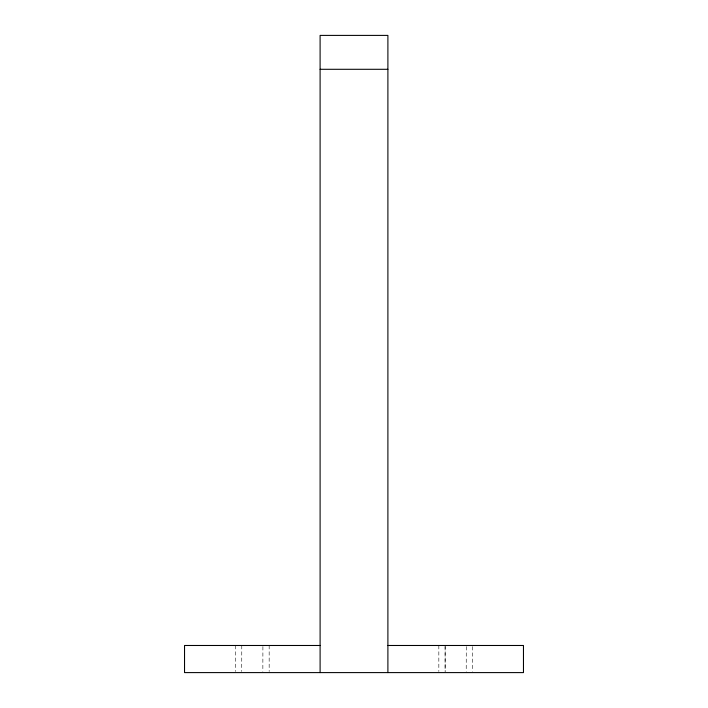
<?xml version="1.0" encoding="UTF-8"?>
<svg xmlns="http://www.w3.org/2000/svg" width="708" height="708" viewBox="0 0 708 708"><rect width="100%" height="100%" fill="white"/><g stroke="black" fill="none" stroke-linecap="round" stroke-linejoin="round"><path stroke-width="0.53" stroke-dasharray="3.54 2.66" d="M472.528 646.572L472.528 671.511M466.271 646.572L466.218 671.511M445.146 645.484L445.146 671.511M445.093 646.572L445.093 671.511M438.836 645.484L438.836 671.511M269.164 645.484L269.164 671.511M262.907 646.572L262.854 671.511M241.782 645.484L241.729 671.511M235.472 645.484L235.472 671.511"/><path stroke-width="1.06" d="M320.104 69.296L387.896 69.296M320.104 645.484L184.531 645.484L184.531 672.6L523.469 672.6L523.469 645.484L387.896 645.484M387.896 672.6L387.896 35.4L320.104 35.4L320.104 672.6"/></g></svg>
